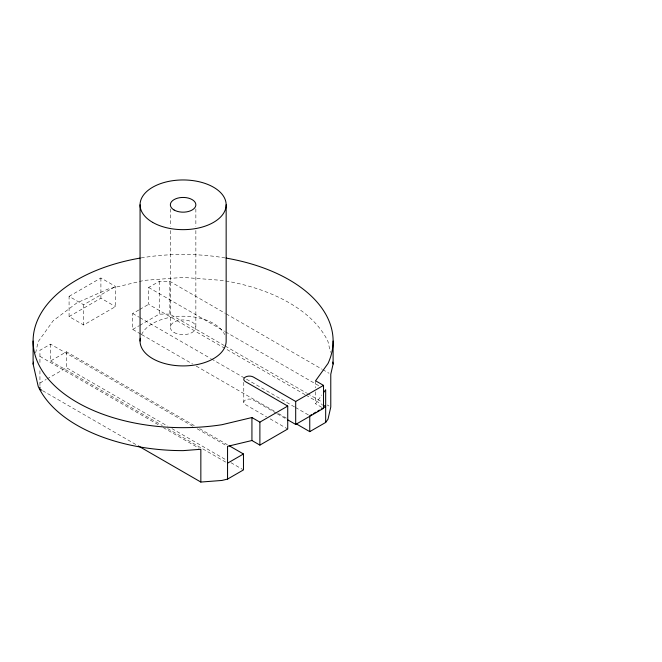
<?xml version="1.0" encoding="UTF-8"?>
<svg xmlns="http://www.w3.org/2000/svg" width="662" height="662" viewBox="0 0 662 662"><rect width="100%" height="100%" fill="white"/><g stroke="black" fill="none" stroke-linecap="round" stroke-linejoin="round"><path stroke-width="0.5" stroke-dasharray="3.31 2.48" d="M35.649 352.854L38.214 341.617L53.2 320.722L77.032 302.791L108.105 289.029L144.283 280.374L183.109 277.419L221.927 280.374A150.009 86.606 0 0 1 328.004 341.617L330.454 352.358M321.765 407.337L315.575 403.762L321.864 394.999M69.08 296.361L100.905 277.99L115.486 286.406L115.486 306.614L83.669 324.984L69.08 316.568L69.08 296.361L83.669 304.777L115.486 286.406M69.08 316.568L100.905 298.198L115.486 306.614M192.692 426.212L50.552 344.141L39.943 350.264L39.943 364.605M305.108 394.66L148.636 304.321L148.636 287.482L159.244 281.358L169.844 281.358L225.279 313.358M140.766 334.078L132.723 329.428L132.723 313.507L138.912 309.932M139.798 309.427L148.636 304.321M50.552 344.141L50.552 360.989L66.457 351.795L195.191 426.121M132.723 329.428L138.912 325.853M139.798 325.348L159.244 314.119L169.844 314.119L224.385 345.605M39.943 383.033L46.133 379.458M47.01 378.945L66.457 367.724L167.478 426.047M226.172 313.871L321.84 369.106M322.733 369.619L328.989 373.236M148.636 287.482L224.633 331.356M225.527 331.877L319.415 386.078M225.279 346.118L306.638 393.096M307.532 393.609L321.84 401.867M327.202 404.962L328.989 405.996M306.001 395.173L322.096 404.465M132.723 313.507L138.979 317.123M139.872 317.636L210.516 358.415M211.41 358.936L294.557 406.94M295.459 407.461L308.864 415.198M141.668 334.591L192.634 364.017M196.209 366.078L274.887 411.507M278.47 413.576L286.514 418.219M276.294 413.237L253.38 400.005A5.627 3.244 0 0 0 245.42 400.005A5.627 3.244 0 0 0 245.42 404.598L266.579 416.812M277.179 413.75L285.992 418.831M270.104 418.847L287.73 429.026M199.659 428.703L227.372 444.698M197.16 428.786L227.554 446.337M171.946 428.628L225.585 459.594M230.955 462.688L242.573 469.399M50.552 360.989L162.298 425.501M167.66 428.595L225.767 462.142M39.943 356.388L159.724 425.542M163.299 427.611L199.055 448.257M42.625 390.704L137.373 445.41M315.575 380.799L315.575 387.791M315.575 391.78L315.575 403.762M243.773 382.33L243.773 402.306M195.861 208.919L195.861 226.421M195.861 230.533L195.861 327.285M170.357 208.919L170.357 226.421M170.357 230.533L170.357 327.285M169.844 281.358L169.844 314.119M159.244 281.358L159.244 314.119M100.905 277.99L100.905 298.198M83.669 304.777L83.669 324.984M66.457 351.795L66.457 367.724M39.943 370.728L39.943 387.113M141.527 334.633A43.047 24.85 0 0 1 183.109 316.213A43.047 24.85 0 0 1 224.683 334.633M141.155 257.915A150.009 86.606 0 0 1 225.055 257.915M174.089 332.49A12.752 7.365 0 0 0 195.422 329.188A12.752 7.365 0 0 0 179.807 320.176A12.752 7.365 0 0 0 174.089 332.49"/><path stroke-width="0.99" d="M229.16 445.733L243.467 453.991L243.467 469.912L227.554 479.098L221.927 480.447L200.843 482.052L200.843 449.283L183.109 450.632A150.009 86.606 0 0 1 38.214 386.442L33.1 364.026L33.539 362.122M333.11 341.062L333.11 364.026L330.777 374.27L330.777 407.031L328.004 419.203L325.671 422.455L309.758 431.641L296.353 423.895M323.495 392.723L325.671 389.695L325.671 422.455M140.121 258.089A150.009 86.606 0 0 0 38.785 364.679A150.009 86.606 0 0 0 221.927 424.714L251.932 417.54L259.885 422.133L287.73 406.063L287.73 429.026L259.885 445.104L251.932 440.511L227.554 446.337L227.554 479.098M287.73 406.063L245.42 381.635A5.627 3.244 0 0 1 245.42 377.042A5.627 3.244 0 0 1 253.38 377.042L295.691 401.47L323.528 385.392L323.528 408.355L295.691 424.433L287.755 419.849M227.554 463.177L243.467 453.991M311.529 414.693L309.758 415.719L309.758 431.641M313.3 413.676L315.948 412.145M317.719 411.127L319.481 410.101M321.252 409.083L325.671 406.534L322.99 404.987M323.528 385.392L315.575 380.799L328.004 363.479A150.009 86.606 0 0 0 226.098 258.089M41.731 390.191L39.943 389.157L39.943 387.105M138.267 445.923L200.843 482.052M332.672 362.081L333.11 364.026M295.691 401.47L295.691 424.433M259.885 422.133L259.885 445.104M251.932 417.54L251.932 440.511M226.156 204.806L226.156 341.062A43.047 24.85 0 0 1 180.693 365.879A43.047 24.85 0 0 1 140.327 338.282M140.063 204.806L140.063 341.062M33.1 341.062L33.1 364.026M152.665 222.374A43.047 24.85 0 0 0 224.683 211.236A43.047 24.85 0 0 0 171.963 180.8A43.047 24.85 0 0 0 152.665 222.374M174.089 210.011A12.752 7.365 0 0 0 195.422 206.71A12.752 7.365 0 0 0 179.807 197.69A12.752 7.365 0 0 0 174.089 210.011"/></g></svg>
